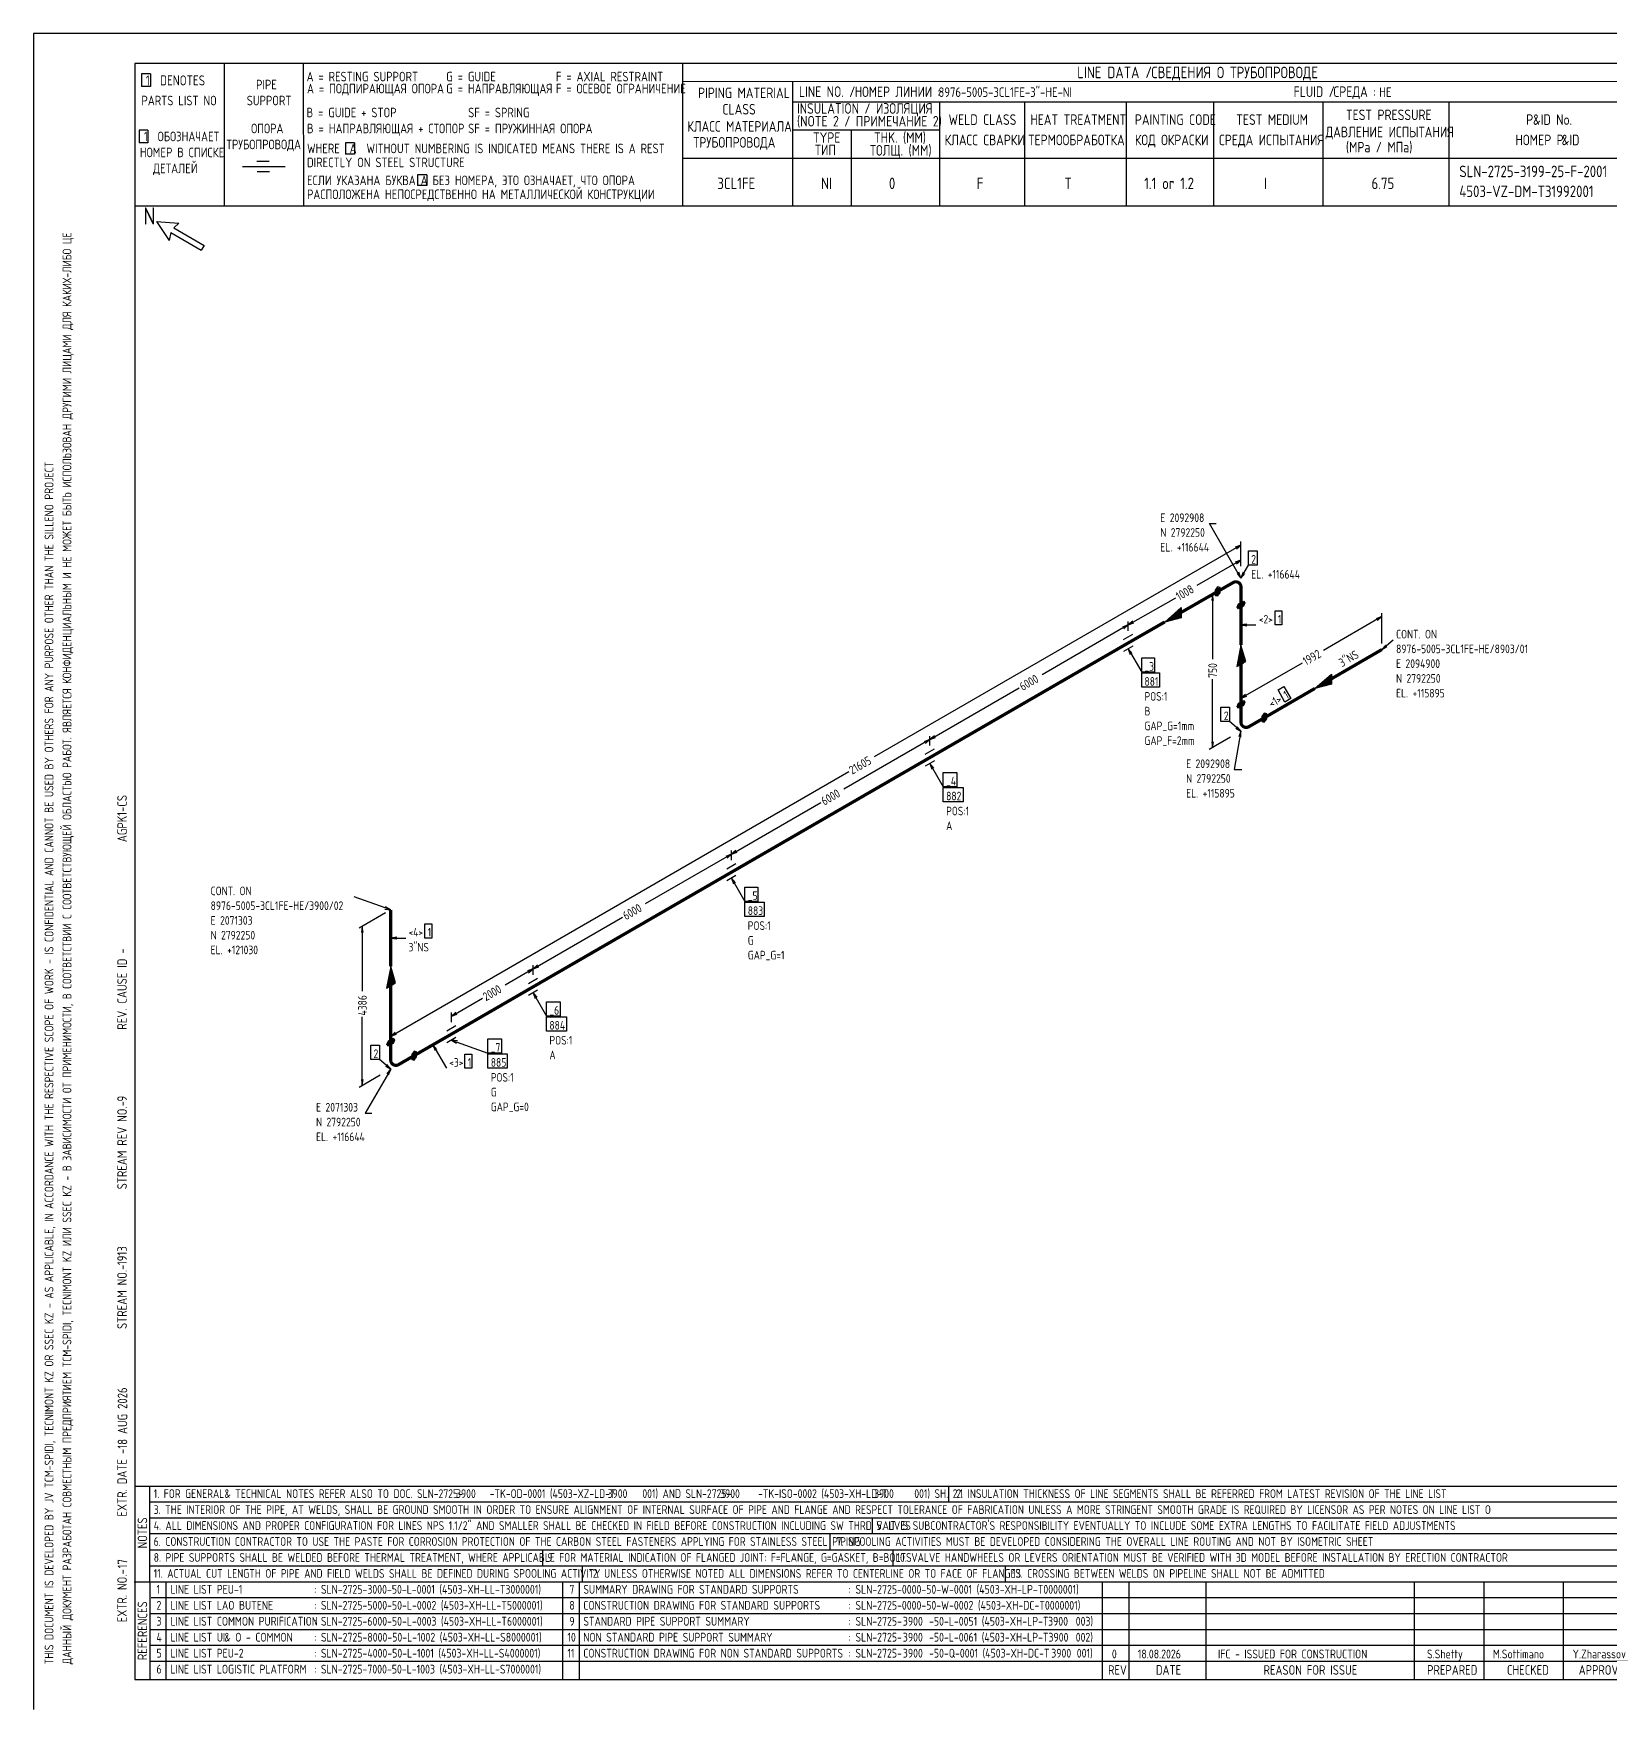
# Model space of a CAD drawing. Extents: x -1005 to 594, y -998 to 420.
# Drawn here: x 0 to 395.1, y 0 to 420 of the extents above; entities that cross this region are included whole.
import ezdxf

# ---------------------------------------------------------------- set-up
doc = ezdxf.new("R2010")
doc.units = 0
doc.styles.add('TTFN17', font='GOST type A')

msp = doc.modelspace()

# ---------------------------------------------------------------- linework, layer by layer
at = {"layer": 'GT_1', "flags": 128}
for points in [[(0, 420), (0, 0)], [(594, 420), (0, 420)], [(589.1, 412.5), (25.4, 412.5)], [(25.4, 412.5), (25.4, 7.5)], [(47.8, 412.5), (47.8, 376.7)], [(67.6, 412.5), (67.7, 376.7)], [(162.7, 412.5), (162.7, 376.7)], [(29.3, 409.9), (27.1, 409.9)], [(27.1, 409.9), (27.1, 406.7)], [(29.3, 409.9), (29.3, 406.7)], [(589.1, 408), (162.7, 407.9)], [(190.3, 407.8), (190.3, 376.7)], [(29.3, 406.7), (27.1, 406.7)], [(190.3, 402.9), (402.7, 402.9)], [(227.1, 402.9), (227.1, 376.7)], [(248.4, 402.9), (248.4, 376.8)], [(273.9, 402.9), (273.9, 376.7)], [(295.8, 402.9), (295.8, 376.7)], [(323.2, 402.9), (323.2, 376.7)], [(354.8, 402.9), (354.8, 376.8)], [(28.7, 395.8), (26.5, 395.8)], [(26.5, 395.8), (26.5, 392.6)], [(28.7, 395.8), (28.7, 392.6)], [(227.1, 395.8), (190.3, 395.8)], [(205, 395.8), (205, 376.7)], [(28.7, 392.6), (26.5, 392.6)], [(80.5, 392.6), (78.2, 392.6)], [(78.2, 392.6), (78.2, 389.8)], [(80.5, 392.6), (80.5, 389.8)], [(63.1, 386.6), (52.4, 386.6)], [(59.1, 387.9), (56, 387.9)], [(80.5, 389.8), (78.2, 389.8)], [(230.2, 388.7), (162.7, 388.7)], [(402.7, 388.7), (226.9, 388.7)], [(59.2, 385.3), (56.1, 385.3)], [(98.6, 384.6), (96.3, 384.6)], [(96.3, 384.6), (96.3, 381.9)], [(98.6, 384.6), (98.6, 381.9)], [(98.6, 381.9), (96.3, 381.9)], [(402.7, 376.7), (25.4, 376.7)], [(30.8, 372.9), (34, 368.1)], [(30.8, 372.9), (36.4, 372.5)], [(34.4, 370.1), (34, 368.1)], [(34.4, 370.1), (42, 365.7)], [(36.4, 372.5), (35.2, 371.3)], [(35.2, 371.3), (42.8, 366.9)], [(42.8, 366.9), (42, 365.7)], [(302.7, 283.55), (294.825, 297.2), (296.475, 297.2)], [(302.7, 291.8), (210.75, 238.7)], [(301.575, 290.825), (302.7, 291.8), (301.275, 291.275)], [(302.7, 286.55), (302.7, 292.7)], [(304.575, 290.375), (306.75, 290.375), (306.75, 286.775), (304.575, 286.775), (304.575, 290.375)], [(302.7, 288.05), (291.6, 281.675)], [(301.575, 287.075), (302.7, 288.05), (301.275, 287.525)], [(302.7, 286.55), (302.7, 288.95)], [(302.7, 283.55), (304.575, 286.775)], [(300.075, 282.05), (294.75, 278.975)], [(301.725, 284.675), (302.7, 283.55), (302.175, 284.975)], [(303.225, 284.975), (302.7, 283.55), (303.675, 284.675)], [(274.425, 271.775), (286.35, 278.6)], [(295.8, 277.925), (295.575, 279.425), (295.35, 277.925)], [(295.575, 279.425), (295.575, 263.225)], [(296.25, 279.2), (296.85, 279.05), (297.45, 279.875), (297.45, 281.15), (296.85, 281.3), (296.25, 280.475), (296.25, 279.2)], [(296.25, 280.4), (297.45, 280.4)], [(296.25, 280.2), (297.45, 280.2)], [(296.25, 280), (297.45, 280)], [(296.25, 279.8), (297.395, 279.8)], [(296.25, 279.6), (297.25, 279.6)], [(296.25, 279.4), (297.105, 279.4)], [(296.25, 279.2), (296.959, 279.2)], [(296.341, 280.6), (297.45, 280.6)], [(296.486, 280.8), (297.45, 280.8)], [(296.632, 281), (297.45, 281)], [(303.3, 277.775), (303.675, 277.325), (303.3, 276.5), (302.1, 275.825), (301.725, 276.275), (302.1, 277.1), (303.3, 277.775)], [(302.278, 277.2), (303.618, 277.2)], [(302.633, 277.4), (303.613, 277.4)], [(287.7, 274.925), (287.7, 273.575), (283.575, 272.525), (287.7, 276.125), (287.7, 273.725), (283.95, 272.75), (287.7, 276.05), (287.7, 273.95), (284.4, 272.975), (287.7, 275.825), (287.7, 274.1), (284.775, 273.275), (287.7, 275.675), (287.7, 274.25), (285.15, 273.425), (287.7, 275.525), (287.7, 274.4), (285.6, 273.725), (287.7, 275.375), (287.7, 274.625), (285.9, 273.875), (287.7, 275.15), (287.7, 274.775), (286.35, 274.175), (287.7, 275), (287.7, 274.925), (283.575, 272.525)], [(301.782, 276.4), (303.122, 276.4)], [(301.788, 276.2), (302.767, 276.2)], [(301.873, 276.6), (303.345, 276.6)], [(301.964, 276.8), (303.436, 276.8)], [(302.055, 277), (303.527, 277)], [(311.25, 275.3), (312.975, 275.3), (312.975, 271.775), (311.25, 271.775), (311.25, 275.3)], [(338.025, 273.875), (323.4, 265.4)], [(336.9, 272.9), (338.025, 273.875), (336.6, 273.35)], [(338.025, 267.125), (338.025, 274.775)], [(274.425, 271.775), (252.825, 259.325)], [(273.3, 270.8), (274.425, 271.775), (273, 271.25)], [(273.225, 268.1), (275.55, 269.45)], [(275.55, 272.75), (274.425, 271.775), (275.85, 272.3)], [(274.425, 270.275), (274.425, 272.675)], [(274.425, 270.275), (274.425, 272.675)], [(304.2, 272), (302.7, 271.775), (304.2, 271.55)], [(302.7, 271.775), (306.45, 271.775)], [(275.55, 266.45), (273.225, 265.1)], [(275.4, 264.65), (274.425, 265.775), (274.95, 264.35)], [(274.425, 265.775), (277.8, 259.925)], [(302.7, 261.95), (303.9, 262.625), (302.7, 266.75), (301.65, 261.35), (303.75, 262.55), (302.7, 266.3), (301.725, 261.425), (303.6, 262.475), (302.7, 265.775), (301.875, 261.5), (303.45, 262.4), (302.7, 265.325), (302.025, 261.575), (303.3, 262.25), (302.7, 264.875), (302.175, 261.65), (303.15, 262.175), (302.7, 264.425), (302.325, 261.725), (303, 262.1), (302.7, 263.975), (302.475, 261.8), (302.85, 262.025), (302.7, 263.525), (302.625, 261.875), (302.7, 261.95), (302.7, 266.75)], [(338.025, 265.625), (340.875, 268.025)], [(339, 266.75), (338.025, 265.625), (339.3, 266.375)], [(277.8, 263.525), (281.025, 263.525), (281.025, 259.925), (277.8, 259.925), (277.8, 263.525)], [(302.7, 253.4), (318.15, 262.325)], [(277.8, 259.775), (282.3, 259.775), (282.3, 256.175), (277.8, 256.175), (277.8, 259.775)], [(295.575, 241.025), (295.575, 258.2)], [(312, 255.5), (313.425, 256.325), (315.225, 253.325), (313.725, 252.425), (312, 255.5)], [(325.35, 258.275), (325.35, 256.925), (321.225, 255.875), (325.35, 259.475), (325.35, 257.075), (321.6, 256.1), (325.35, 259.4), (325.35, 257.3), (322.05, 256.325), (325.35, 259.175), (325.35, 257.45), (322.425, 256.625), (325.35, 259.025), (325.35, 257.6), (322.8, 256.775), (325.35, 258.875), (325.35, 257.75), (323.25, 257.075), (325.35, 258.725), (325.35, 257.975), (323.55, 257.225), (325.35, 258.5), (325.35, 258.125), (324, 257.525), (325.35, 258.35), (325.35, 258.275), (321.225, 255.875)], [(224.7, 243.05), (247.125, 256.025)], [(303.3, 252.875), (303.675, 252.425), (303.3, 251.6), (302.1, 250.925), (301.725, 251.375), (302.1, 252.2), (303.3, 252.875)], [(302.009, 252), (303.482, 252)], [(302.1, 252.2), (303.573, 252.2)], [(302.456, 252.4), (303.664, 252.4)], [(303.825, 254.375), (302.7, 253.4), (304.125, 253.925)], [(302.7, 248.15), (302.7, 254.3)], [(302.811, 252.6), (303.529, 252.6)], [(297.675, 251.15), (299.85, 251.15), (299.85, 247.55), (297.675, 247.55), (297.675, 251.15)], [(301.736, 251.4), (302.944, 251.4)], [(301.827, 251.6), (303.3, 251.6)], [(301.871, 251.2), (302.589, 251.2)], [(301.918, 251.8), (303.391, 251.8)], [(307.95, 247.55), (308.55, 247.4), (309.15, 248.225), (309.15, 249.5), (308.55, 249.65), (307.95, 248.825), (307.95, 247.55)], [(307.95, 248.8), (309.15, 248.8)], [(307.95, 248.6), (309.15, 248.6)], [(307.95, 248.4), (309.15, 248.4)], [(307.95, 248.2), (309.132, 248.2)], [(307.95, 248), (308.986, 248)], [(307.95, 247.8), (308.841, 247.8)], [(308.077, 249), (309.15, 249)], [(308.223, 249.2), (309.15, 249.2)], [(308.368, 249.4), (309.15, 249.4)], [(225.825, 244.025), (224.7, 243.05), (226.125, 243.575)], [(224.7, 241.55), (224.7, 243.95)], [(224.7, 241.55), (224.7, 243.95)], [(300.075, 243.65), (294.75, 240.575)], [(302.7, 245.15), (299.85, 247.55)], [(302.7, 245.15), (300.975, 235.55), (302.925, 235.55)], [(301.425, 245.9), (302.7, 245.15), (301.725, 246.275)], [(302.7, 243.65), (302.7, 245.15), (302.175, 243.725)], [(307.95, 247.6), (308.695, 247.6)], [(224.7, 243.05), (203.1, 230.6)], [(223.575, 242.075), (224.7, 243.05), (223.275, 242.525)], [(223.5, 239.375), (225.825, 240.725)], [(295.35, 242.525), (295.575, 241.025), (295.8, 242.525)], [(225.825, 237.725), (223.5, 236.375)], [(225.675, 235.925), (224.7, 237.05), (225.225, 235.625)], [(224.7, 237.05), (228.075, 231.2)], [(89.55, 168.725), (204.375, 235.025)], [(228.075, 234.8), (231.45, 234.8), (231.45, 231.2), (228.075, 231.2), (228.075, 234.8)], [(228.075, 231.05), (233.025, 231.05), (233.025, 227.45), (228.075, 227.45), (228.075, 231.05)], [(174.975, 214.325), (197.4, 227.3)], [(174.975, 214.325), (153.375, 201.875)], [(173.85, 213.35), (174.975, 214.325), (173.55, 213.8)], [(176.1, 215.3), (174.975, 214.325), (176.4, 214.85)], [(174.975, 212.825), (174.975, 215.225)], [(174.975, 212.825), (174.975, 215.225)], [(173.775, 210.65), (176.1, 212)], [(176.1, 209), (173.775, 207.65)], [(175.95, 207.2), (174.975, 208.325), (175.5, 206.9)], [(174.975, 208.325), (178.35, 202.475)], [(178.35, 206.075), (181.575, 206.075), (181.575, 202.475), (178.35, 202.475), (178.35, 206.075)], [(89.55, 200.375), (80.4, 203.675)], [(178.35, 202.325), (183.15, 202.325), (183.15, 198.725), (178.35, 198.725), (178.35, 202.325)], [(88.275, 199.625), (81.6, 195.8)], [(88.05, 200.6), (89.55, 200.375), (88.275, 201.125)], [(125.25, 185.6), (147.675, 198.575)], [(82.65, 194.75), (82.425, 196.25), (82.2, 194.75)], [(82.425, 196.25), (82.425, 179.975)], [(91.05, 193.55), (89.55, 193.325), (91.05, 193.1)], [(89.55, 193.325), (93.3, 193.325)], [(98.1, 196.85), (99.825, 196.85), (99.825, 193.325), (98.1, 193.325), (98.1, 196.85)], [(89.55, 181.4), (90.75, 182.075), (89.55, 186.2), (88.5, 180.8), (90.6, 182), (89.55, 185.75), (88.575, 180.875), (90.45, 181.925), (89.55, 185.225), (88.725, 180.95), (90.3, 181.85), (89.55, 184.775), (88.875, 181.025), (90.15, 181.7), (89.55, 184.325), (89.025, 181.1), (90, 181.625), (89.55, 183.875), (89.175, 181.175), (89.85, 181.55), (89.55, 183.425), (89.325, 181.25), (89.7, 181.475), (89.55, 182.975), (89.475, 181.325), (89.55, 181.4), (89.55, 186.2)], [(125.25, 185.6), (118.275, 181.55)], [(124.125, 184.625), (125.25, 185.6), (123.825, 185.075)], [(126.375, 186.575), (125.25, 185.6), (126.675, 186.125)], [(125.25, 184.1), (125.25, 186.5)], [(125.25, 184.1), (125.25, 186.5)], [(124.05, 181.925), (126.375, 183.275)], [(104.775, 173.75), (112.575, 178.25)], [(126.375, 180.275), (124.05, 178.925)], [(126.225, 178.475), (125.25, 179.6), (125.775, 178.175)], [(125.25, 179.6), (128.625, 173.75)], [(128.625, 177.35), (132, 177.35), (132, 173.75), (128.625, 173.75), (128.625, 177.35)], [(82.425, 156.35), (82.425, 173.6)], [(105.9, 174.725), (104.775, 173.75), (106.2, 174.275)], [(104.775, 172.25), (104.775, 174.65)], [(128.625, 173.6), (133.575, 173.6), (133.575, 170), (128.625, 170), (128.625, 173.6)], [(90.15, 168.2), (90.525, 167.75), (90.15, 166.925), (88.95, 166.25), (88.575, 166.7), (88.95, 167.525), (90.15, 168.2)], [(90.675, 169.7), (89.55, 168.725), (90.975, 169.25)], [(89.55, 163.475), (89.55, 169.625)], [(89.794, 168), (90.317, 168)], [(103.575, 170.075), (105.9, 171.425)], [(105.9, 168.425), (103.575, 167.075)], [(113.925, 168.05), (117.3, 168.05), (117.3, 164.45), (113.925, 164.45), (113.925, 168.05)], [(84.525, 166.475), (86.7, 166.475), (86.7, 162.875), (84.525, 162.875), (84.525, 166.475)], [(88.621, 166.8), (89.928, 166.8)], [(88.658, 166.6), (89.572, 166.6)], [(88.711, 167), (90.184, 167)], [(88.802, 167.2), (90.275, 167.2)], [(88.893, 167.4), (90.366, 167.4)], [(89.083, 167.6), (90.457, 167.6)], [(89.439, 167.8), (90.483, 167.8)], [(94.8, 162.875), (95.4, 162.725), (96, 163.55), (96, 164.825), (95.4, 164.975), (94.8, 164.15), (94.8, 162.875)], [(94.8, 164), (96, 164)], [(94.8, 163.8), (96, 163.8)], [(94.836, 164.2), (96, 164.2)], [(94.982, 164.4), (96, 164.4)], [(95.127, 164.6), (96, 164.6)], [(95.273, 164.8), (96, 164.8)], [(101.1, 165.425), (100.125, 166.55), (100.65, 165.125)], [(100.125, 166.55), (103.5, 160.7)], [(106.275, 167.525), (104.775, 167.75), (106.05, 167)], [(104.775, 167.75), (113.925, 164.45)], [(108.15, 164.225), (109.875, 164.225), (109.875, 160.7), (108.15, 160.7), (108.15, 164.225)], [(113.925, 164.3), (118.725, 164.3), (118.725, 160.7), (113.925, 160.7), (113.925, 164.3)], [(89.55, 160.475), (83.175, 149.45), (84.825, 149.45)], [(89.55, 160.475), (86.7, 162.875)], [(88.275, 161.225), (89.55, 160.475), (88.575, 161.6)], [(89.025, 159.05), (89.55, 160.475), (88.575, 159.35)], [(94.8, 163.6), (96, 163.6)], [(94.8, 163.4), (95.891, 163.4)], [(94.8, 163.2), (95.746, 163.2)], [(94.8, 163), (95.6, 163)], [(86.925, 158.975), (81.6, 155.9)], [(82.2, 157.85), (82.425, 156.35), (82.65, 157.85)], [(25.3, 56), (402.7, 56)], [(29.1, 56), (29.2, 7.5)], [(229.4, 56), (229.4, 52)], [(29.1, 52), (402.7, 52)], [(29.1, 48), (402.7, 48)], [(210.2, 48), (210.2, 44)], [(402.7, 44), (29.1, 44)], [(199.6, 44), (199.6, 40)], [(29.2, 40), (402.7, 40)], [(127.6, 40), (127.6, 36)], [(215.4, 40), (215.4, 36)], [(29.1, 36), (402.7, 36)], [(137.5, 36), (137.5, 32)], [(243.6, 36), (243.6, 32)], [(25.2, 32), (402.7, 32)], [(33.2, 32), (33.2, 7.6)], [(132.6, 32), (132.6, 7.6)], [(136.8, 32), (136.8, 7.6)], [(267.9, 32), (267.9, 7.5)], [(274.6, 32), (274.6, 7.5)], [(293.9, 32), (293.9, 7.5)], [(346.1, 32), (346.1, 7.5)], [(363.6, 32), (363.6, 7.5)], [(383.5, 32), (383.5, 7.5)], [(402.7, 28), (29.5, 28)], [(402.7, 24), (29.1, 24)], [(402.7, 20), (29.1, 20)], [(402.7, 16), (29.1, 16)], [(402.7, 12), (29.2, 12)], [(25.4, 7.5), (589.1, 7.5)], [(0, 0), (0, 0)]]:
    msp.add_lwpolyline(points, dxfattribs=at)
at = {"layer": 'GT_1', "const_width": 0.8, "flags": 128}
for points in [[(300.75, 282.425), (296.85, 280.175)], [(302.7, 276.8), (302.7, 281.3)], [(296.85, 280.175), (287.7, 274.925)], [(302.7, 266.75), (302.7, 276.8)], [(283.575, 272.525), (274.425, 267.275)], [(274.425, 267.275), (224.7, 238.55)], [(338.025, 265.625), (325.35, 258.275)], [(302.7, 251.9), (302.7, 261.95)], [(321.225, 255.875), (308.55, 248.525)], [(302.7, 247.4), (302.7, 251.9)], [(308.55, 248.525), (304.65, 246.275)], [(224.7, 238.55), (174.975, 209.825)], [(174.975, 209.825), (125.25, 181.1)], [(89.55, 186.2), (89.55, 200.375)], [(89.55, 167.225), (89.55, 181.4)], [(125.25, 181.1), (104.775, 169.25)], [(104.775, 169.25), (95.4, 163.85)], [(89.55, 162.725), (89.55, 167.225)], [(95.4, 163.85), (91.5, 161.6)]]:
    msp.add_lwpolyline(points, dxfattribs=at)
for points in [[(302.7, 281.3, 0.577571), (300.75, 282.425)], [(304.65, 246.275, -0.577127), (302.7, 247.4)], [(91.5, 161.6, -0.577127), (89.55, 162.725)]]:
    msp.add_lwpolyline(points, format="xyb", dxfattribs=at)

# ---------------------------------------------------------------- texts
at = {"layer": 'GT_1', "style": 'TTFN17'}
for s, height, p in [('LINE DATA /', 2.8875, (261.633, 408.8)), ('СВЕДЕНИЯ О ТРУБОПРОВОДЕ', 2.8875, (280.233, 408.8)), (' 1  DENOTES', 2.5025, (26.875, 407)), (' PIPE', 2.4062, (54.561, 406)), ('A = RESTING SUPPORT', 2.40625, (68.461, 408)), ('A = ПОДПИРАЮЩАЯ ОПОРА', 2.40625, (68.561, 405)), ('G = GUIDE', 2.4062, (103.461, 408)), ('G = НАПРАВЛЯЮЩАЯ', 2.40625, (103.461, 405)), ('F = AXIAL RESTRAINT', 2.40625, (130.961, 408)), ('F = ОСЕВОЕ ОГРАНИЧЕНИЕ', 2.40625, (130.961, 405)), ('PARTS LIST NO', 2.40625, (27.061, 402)), ('SUPPORT', 2.4062, (53.461, 402)), ('PIPING MATERIAL', 2.64687, (166.597, 403.8)), ('LINE NO. /', 2.6469, (191.897, 404.1)), ('НОМЕР ЛИНИИ :', 2.59875, (205.89, 404.1)), ('8976-5005-3CL1FE-3"-HE-NI', 2.40625, (226.861, 404.1)), ('FLUID /', 2.6469, (315.897, 404.1)), ('СРЕДА :', 2.6469, (325.897, 404.1)), ('HE', 2.4062, (337.361, 404.1)), ('B = GUIDE + STOP', 2.40625, (68.461, 399)), ('SF = SPRING', 2.40625, (108.961, 399)), ('CLASS', 2.6469, (172.697, 399.7)), ('(NOTE 2 / ПРИМЕЧАНИЕ 2)', 2.64687, (191.397, 396.7)), ('INSULATION / ИЗОЛЯЦИЯ', 2.64687, (191.397, 399.9)), ('WELD CLASS', 2.6469, (229.397, 397.1)), ('HEAT TREATMENT', 2.64687, (249.897, 397.1)), ('PAINTING CODE', 2.64687, (276.097, 397.1)), ('TEST MEDIUM', 2.64687, (301.497, 397.1)), ('TEST PRESSURE', 2.64687, (328.997, 398.3)), ('P', 2.647, (374.197, 397.1)), ('&ID No.', 2.6469, (375.908, 397.1)), (' 1  ОБОЗНАЧАЕТ', 2.40625, (26.461, 393)), ('ОПОРА', 2.4062, (54.561, 395)), ('B = НАПРАВЛЯЮЩАЯ + СТОПОР', 2.40625, (68.561, 395)), ('SF = ПРУЖИННАЯ ОПОРА', 2.40625, (108.961, 395)), ('КЛАСС МАТЕРИАЛА', 2.64687, (163.897, 395.4)), ('TYPE', 2.6469, (195.397, 392.6)), ('THK. (MM)', 2.6469, (210.697, 392.6)), ('ДАВЛЕНИЕ ИСПЫТАНИЯ', 2.64687, (323.897, 394)), ('НОМЕР В СПИСКЕ', 2.40625, (26.661, 389)), ('ТРУБОПРОВОДА', 2.40625, (48.361, 391)), ('WHERE  A  WITHOUT NUMBERING IS INDICATED MEANS THERE IS A REST', 2.40625, (68.561, 390)), ('ТРУБОПРОВОДА', 2.64687, (165.397, 391.4)), ('ТИП', 2.6469, (195.897, 389.5)), ('ТОЛЩ. (ММ)', 2.6469, (209.697, 389.4)), ('КЛАСС СВАРКИ', 2.64687, (228.397, 392)), ('ТЕРМООБРАБОТКА', 2.64687, (249.397, 392)), ('КОД ОКРАСКИ', 2.64687, (276.097, 392)), ('СРЕДА ИСПЫТАНИЯ', 2.64687, (297.197, 392)), ('(MPa / МПа)', 2.64687, (328.997, 390.2)), ('НОМЕР P', 2.6469, (371.497, 392)), ('&ID', 2.6469, (383.097, 392)), ('ДЕТАЛЕЙ', 2.4062, (29.961, 385)), ('DIRECTLY ON STEEL STRUCTURE', 2.40625, (68.561, 386.5)), ('SLN-2725-3199-25-F-2001', 2.8875, (357.433, 384)), ('ЕСЛИ УКАЗАНА БУКВА A БЕЗ НОМЕРА, ЭТО ОЗНАЧАЕТ, ЧТО ОПОРА', 2.40625, (68.561, 382)), ('3CL1FE', 2.8875, (171.433, 381)), ('NI', 2.8875, (197.433, 381)), ('0', 2.888, (214.433, 381)), ('F', 2.888, (236.433, 381)), ('T', 2.888, (258.433, 381)), ('1.1 or 1.2', 2.8875, (278.433, 381)), ('I', 2.888, (308.433, 381)), ('6.75', 2.8875, (335.433, 381)), ('РАСПОЛОЖЕНА НЕПОСРЕДСТВЕННО НА МЕТАЛЛИЧЕСКОЙ КОНСТРУКЦИИ', 2.40625, (68.561, 378.5)), ('4503-VZ-DM-T31992001', 2.8875, (357.433, 379)), ('N', 4.331, (27.55, 372.1)), ('E 2092908', 2.1656, (282.484, 297.575)), ('N 2792250', 2.1656, (282.484, 293.878)), ('EL. +116644', 2.16562, (282.484, 290.18)), ('2', 2.166, (305.275, 287.15)), ('EL. +116644', 2.16562, (305.275, 283.4)), ('<2>', 2.1656, (307.15, 272.15)), ('1', 2.166, (311.974, 272.15)), ('CONT. ON', 2.1656, (341.575, 268.4)), ('8976-5005-3CL1FE-HE/8903/01', 2.16562, (341.575, 264.703)), ('_3', 2.1656, (278.5, 260.3)), ('E 2094900', 2.1656, (341.575, 261.005)), ('881', 2.1656, (278.5, 256.55)), ('N 2792250', 2.1656, (341.575, 257.308)), ('POS:1', 2.1656, (278.5, 252.8)), ('EL. +115895', 2.16562, (341.575, 253.61)), ('B', 2.166, (278.5, 249.103)), ('2', 2.166, (298.4, 247.925)), ('GAP_G=1mm', 2.1656, (278.5, 245.405)), ('GAP_F=2mm', 2.1656, (278.5, 241.708)), ('E 2092908', 2.1656, (288.943, 235.925)), ('_4', 2.1656, (228.775, 231.575)), ('N 2792250', 2.1656, (288.943, 232.228)), ('882', 2.1656, (228.775, 227.825)), ('EL. +115895', 2.16562, (288.943, 228.53)), ('POS:1', 2.1656, (228.775, 224.075)), ('A', 2.166, (228.775, 220.378)), ('CONT. ON', 2.1656, (44.405, 204.05)), ('8976-5005-3CL1FE-HE/3900/02', 2.16562, (44.405, 200.353)), ('_5', 2.1656, (179.05, 202.85)), ('E 2071303', 2.1656, (44.405, 196.655)), ('883', 2.1656, (179.05, 199.1)), ('POS:1', 2.1656, (179.05, 195.35)), ('N 2792250', 2.1656, (44.405, 192.958)), ('<4>', 2.1656, (94, 193.7)), ('1', 2.166, (98.824, 193.7)), ('G', 2.166, (179.05, 191.653)), ('EL. +121030', 2.16562, (44.405, 189.26)), ('3"NS', 2.1656, (94, 189.95)), ('GAP_G=1', 2.1656, (179.05, 187.955)), ('_6', 2.1656, (129.325, 174.125)), ('884', 2.1656, (129.325, 170.375)), ('POS:1', 2.1656, (129.325, 166.625)), ('2', 2.166, (85.25, 163.25)), ('_7', 2.1656, (114.625, 164.825)), ('A', 2.166, (129.325, 162.928)), ('<3>', 2.1656, (104.2, 161.075)), ('1', 2.166, (108.869, 161.075)), ('885', 2.1656, (114.625, 161.075)), ('POS:1', 2.1656, (114.625, 157.325)), ('G', 2.166, (114.625, 153.628)), ('E 2071303', 2.1656, (70.834, 149.825)), ('GAP_G=0', 2.1656, (114.625, 149.93)), ('N 2792250', 2.1656, (70.834, 146.128)), ('EL. +116644', 2.16562, (70.834, 142.43)), ('1. FOR GENERAL', 2.18487, (30.128, 53)), ('& TECHNICAL NOTES REFER ALSO TO DOC. SLN-2725-      -TK-OD-0001 (4503-XZ-LD-T      001) AND SLN-2725-      -TK-ISO-0002 (4503-XH-LD-T      001) SH. 2.1', 2.18487, (47.868, 53)), ('3900', 2.1849, (105.928, 53)), ('3900', 2.1849, (143.928, 53)), ('3900', 2.1849, (172.128, 53)), ('3900', 2.1849, (210.728, 53)), ('2. INSULATION THICKNESS OF LINE SEGMENTS SHALL BE REFERRED FROM LATEST REVISION OF THE LINE LIST', 2.18487, (231.328, 53)), ('3. THE INTERIOR OF THE PIPE, AT WELDS, SHALL BE GROUND SMOOTH IN ORDER TO ENSURE ALIGNMENT OF INTERNAL SURFACE OF PIPE AND FLANGE AND RESPECT TOLERANCE OF FABRICATION UNLESS A MORE STRINGENT SMOOTH GRADE IS REQUIRED BY LICENSOR AS PER NOTES ON LINE LIST O', 2.18487, (30.128, 49)), ('4. ALL DIMENSIONS AND PROPER CONFIGURATION FOR LINES NPS 1.1/2" AND SMALLER SHALL BE CHECKED IN FIELD BEFORE CONSTRUCTION INCLUDING SW THRD VALVES', 2.18487, (30.128, 45)), ("5. IT IS SUBCONTRACTOR'S RESPONSIBILITY EVENTUALLY TO INCLUDE SOME EXTRA LENGTHS TO FACILITATE FIELD ADJUSTMENTS", 2.18487, (211.328, 45)), ('6. CONSTRUCTION CONTRACTOR TO USE THE PASTE FOR CORROSION PROTECTION OF THE CARBON STEEL FASTENERS APPLYING FOR STAINLESS STEEL PIPING', 2.18487, (30.128, 41)), ('7. SPOOLING ACTIVITIES MUST BE DEVELOPED CONSIDERING THE OVERALL LINE ROUTING AND NOT BY ISOMETRIC SHEET', 2.18487, (201.328, 41)), ('8. PIPE SUPPORTS SHALL BE WELDED BEFORE THERMAL TREATMENT, WHERE APPLICABLE', 2.18487, (30.128, 37)), ('9. FOR MATERIAL INDICATION OF FLANGED JOINT: F=FLANGE, G=GASKET, B=BOLTS', 2.18487, (128.828, 37)), ('10. VALVE HANDWHEELS OR LEVERS ORIENTATION MUST BE VERIFIED WITH 3D MODEL BEFORE INSTALLATION BY ERECTION CONTRACTOR', 2.18487, (216.328, 37)), ('11. ACTUAL CUT LENGTH OF PIPE AND FIELD WELDS SHALL BE DEFINED DURING SPOOLING ACTIVITY', 2.18487, (30.128, 33)), ('12. UNLESS OTHERWISE NOTED ALL DIMENSIONS REFER TO CENTERLINE OR TO FACE OF FLANGES', 2.18487, (139.328, 33)), ('13. CROSSING BETWEEN WELDS ON PIPELINE SHALL NOT BE ADMITTED', 2.18487, (245.328, 33)), ('1', 2.214, (30.832, 29)), ('LINE LIST PEU-1', 2.21375, (34.332, 29)), (': SLN-2725-3000-50-L-0001 (4503-XH-LL-T3000001)', 2.21375, (70.332, 29)), ('7', 2.214, (134.332, 29)), ('SUMMARY DRAWING FOR STANDARD SUPPORTS', 2.21375, (137.832, 29)), (': SLN-2725-0000-50-W-0001 (4503-XH-LP-T0000001)', 2.21375, (204.332, 29)), ('2', 2.214, (30.832, 25)), ('LINE LIST LAO BUTENE', 2.21375, (34.332, 25)), (': SLN-2725-5000-50-L-0002 (4503-XH-LL-T5000001)', 2.21375, (70.332, 25)), ('8', 2.214, (134.332, 25)), ('CONSTRUCTION DRAWING FOR STANDARD SUPPORTS', 2.21375, (137.832, 25)), (': SLN-2725-0000-50-W-0002 (4503-XH-DC-T0000001)', 2.21375, (204.332, 25)), ('3', 2.214, (30.832, 21)), ('LINE LIST COMMON PURIFICATION', 2.21375, (34.332, 21)), (': SLN-2725-6000-50-L-0003 (4503-XH-LL-T6000001)', 2.21375, (70.332, 21)), ('9', 2.214, (134.332, 21)), ('STANDARD PIPE SUPPORT SUMMARY', 2.21375, (137.832, 21)), (': SLN-2725-      -50-L-0051 (4503-XH-LP-T      003)', 2.21375, (204.332, 21)), ('3900', 2.2138, (217.932, 21)), ('3900', 2.2138, (254.332, 21)), ('4', 2.214, (30.832, 17)), ('LINE LIST UI', 2.21375, (34.332, 17)), ('& O - COMMON', 2.21375, (47.849, 17)), (': SLN-2725-8000-50-L-1002 (4503-XH-LL-S8000001)', 2.21375, (70.332, 17)), ('10', 2.2138, (133.832, 17)), ('NON STANDARD PIPE SUPPORT SUMMARY', 2.21375, (137.832, 17)), (': SLN-2725-      -50-L-0061 (4503-XH-LP-T      002)', 2.21375, (204.332, 17)), ('3900', 2.2138, (217.932, 17)), ('3900', 2.2138, (254.432, 17)), ('5', 2.214, (30.832, 13)), ('LINE LIST PEU-2', 2.21375, (34.332, 13)), (': SLN-2725-4000-50-L-1001 (4503-XH-LL-S4000001)', 2.21375, (70.332, 13)), ('11', 2.2138, (133.832, 13)), ('CONSTRUCTION DRAWING FOR NON STANDARD SUPPORTS', 2.21375, (137.832, 13)), (': SLN-2725-      -50-Q-0001 (4503-XH-DC-T      001)', 2.21375, (204.332, 13)), ('3900', 2.2138, (217.932, 13)), ('3900', 2.2138, (255.132, 13)), ('0', 2.214, (270.332, 12.8)), ('18.08.2026', 2.2138, (276.832, 12.8)), ('IFC - ISSUED FOR CONSTRUCTION', 2.21375, (296.932, 12.8)), ('S.Shetty', 2.2138, (349.332, 12.8)), ('M.Sottimano', 2.21375, (365.832, 12.8)), ('Y.Zharassov', 2.21375, (385.832, 12.8)), ('6', 2.214, (30.832, 9)), ('LINE LIST LOGISTIC PLATFORM', 2.21375, (34.332, 9)), (': SLN-2725-7000-50-L-1003 (4503-XH-LL-S7000001)', 2.21375, (70.332, 9)), ('REV', 2.4062, (269.361, 8.7)), ('DATE', 2.4062, (281.361, 8.7)), ('REASON FOR ISSUE', 2.40625, (308.361, 8.7)), ('PREPARED', 2.4062, (349.361, 8.7)), ('CHECKED', 2.4062, (369.361, 8.7)), ('APPROVED', 2.4062, (387.361, 8.7))]:
    msp.add_text(s, height=height, dxfattribs=at).set_placement(p)
for s, height, rotation, p in [('ДАННЫЙ ДОКУМЕНТ РАЗРАБОТАН СОВМЕСТНЫМ ПРЕДПРИЯТИЕМ TCM-SPIDI, TECNIMONT KZ ИЛИ SSEC KZ - В ЗАВИСИМОСТИ ОТ ПРИМЕНИМОСТИ, В СООТВЕТСТВИИ С СООТВЕТСТВУЮЩЕЙ ОБЛАСТЬЮ РАБОТ. ЯВЛЯЕТСЯ КОНФИДЕНЦИАЛЬНЫМ И НЕ МОЖЕТ БЫТЬ ИСПОЛЬЗОВАН ДРУГИМИ ЛИЦАМИ ДЛЯ КАКИХ-ЛИБО ЦЕ', 2.21375, 90, (9.5, 11.332)), ('THIS DOCUMENT IS DEVELOPED BY JV TCM-SPIDI, TECNIMONT KZ OR SSEC KZ - AS APPLICABLE, IN ACCORDANCE WITH THE RESPECTIVE SCOPE OF WORK - IS CONFIDENTIAL AND CANNOT BE USED BY OTHERS FOR ANY PURPOSE OTHER THAN THE SILLENO PROJECT', 2.21375, 90, (5, 11.332)), ('1008', 2.1656, 30, (287.183, 277.817)), ('1992', 2.1656, 30, (318.983, 261.542)), ('3"NS', 2.1656, 30, (328.028, 261.158)), ('750', 2.1656, 90, (296.68, 258.527)), ('6000', 2.1656, 30, (247.981, 255.201)), ('<1>', 2.1656, 30, (310.393, 250.926)), ('1', 2.166, 30, (314.168, 253.105)), ('21605', 2.1656, 30, (205.256, 234.235)), ('AGPK1-CS', 2.4062, 90, (23.4, 217.361)), ('6000', 2.1656, 30, (198.256, 226.476)), ('6000', 2.1656, 30, (148.531, 197.751)), ('REV. CAUSE ID -', 2.40625, 90, (23.4, 170.361)), ('2000', 2.1656, 30, (113.431, 177.463)), ('4386', 2.1656, 90, (83.53, 173.902)), ('STREAM REV NO.-', 2.40625, 90, (23.4, 130.361)), ('9', 2.406, 90, (23.4, 152.361)), ('1913', 2.4062, 90, (23.4, 111.361)), ('STREAM NO.-', 2.40625, 90, (23.4, 95.361)), ('18 AUG 2026', 2.40625, 90, (23.5, 65.361)), ('EXTR. DATE -', 2.40625, 90, (23.4, 48.361)), ('NOTES', 2.4062, 90, (28.5, 40.361)), ('EXTR. NO.-', 2.4062, 90, (23.4, 21.861)), ('17', 2.4062, 90, (23.5, 35.361)), ('REFERENCES', 2.4062, 90, (28.5, 12.361))]:
    msp.add_text(s, height=height, rotation=rotation, dxfattribs=at).set_placement(p)

doc.saveas('drawing.dxf')
